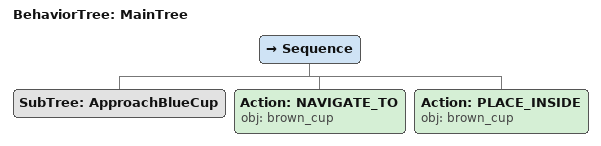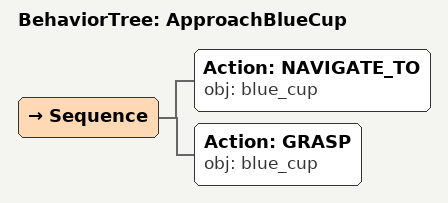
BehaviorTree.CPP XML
<root main_tree_to_execute="MainTree">
  <BehaviorTree ID="MainTree">
    <Sequence>
      <!-- Execute subtree ApproachBlueCup -->
      <SubTree ID="ApproachBlueCup" />
      <!-- Navigate to brown_cup -->
      <Action ID="NAVIGATE_TO" obj="brown_cup" />
      <!-- Place inside brown_cup -->
      <Action ID="PLACE_INSIDE" obj="brown_cup" />
    </Sequence>
  </BehaviorTree>
  <!-- Subtree definition ApproachBlueCup -->
  <BehaviorTree ID="ApproachBlueCup">
    <Sequence>
      <!-- Navigate to blue_cup -->
      <Action ID="NAVIGATE_TO" obj="blue_cup" />
      <!-- Grasp blue_cup -->
      <Action ID="GRASP" obj="blue_cup" />
    </Sequence>
  </BehaviorTree>
</root>
